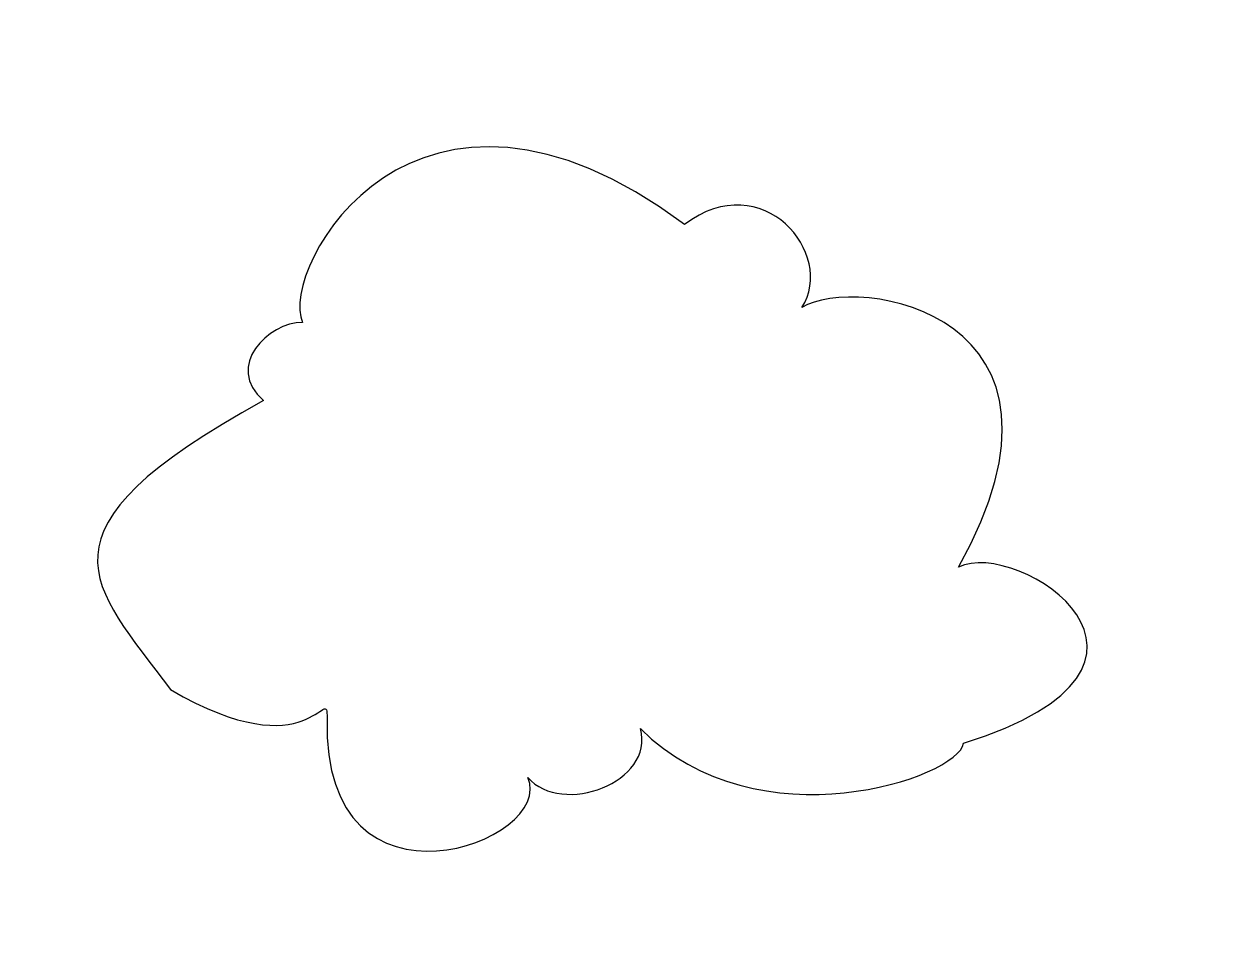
# Model space of a CAD drawing. Header units: centimetres. Extents: x -11.3 to 12.3, y -8.5 to 9.4.
import ezdxf

# ---------------------------------------------------------------- set-up
doc = ezdxf.new("R2010")
doc.units = ezdxf.units.CM
doc.header["$MEASUREMENT"] = 0
doc.layers.add('Camada 1', color=7, linetype='Continuous')

msp = doc.modelspace()

# ---------------------------------------------------------------- linework, layer by layer
at = {"layer": 'Camada 1'}
msp.add_open_spline([(-5.25605, -4.35586), (-5.23814, -3.58738), (-5.54707, -5.42269), (-8.35948, -3.77409), (-8.35948, -3.77409), (-9.90584, -1.6837), (-11.2631, -0.66259), (-6.51682, 1.94774), (-6.51682, 1.94774), (-7.29263, 2.62661), (-6.41985, 3.49939), (-5.74098, 3.49939), (-5.74098, 3.49939), (-6.22591, 4.56624), (-3.51046, 9.41524), (1.82351, 5.43902), (1.82351, 5.43902), (3.37516, 6.60282), (4.82984, 4.85723), (4.15086, 3.7904), (4.15086, 3.7904), (5.21769, 4.46927), (10.06684, 3.69332), (7.25442, -1.34974), (7.25442, -1.34974), (8.41822, -0.76774), (12.29725, -3.28927), (7.35136, -4.84092), (7.35136, -4.84092), (7.25442, -5.51989), (3.27842, -6.87739), (0.95082, -4.54977), (0.95082, -4.54977), (1.24146, -5.6166), (-0.60096, -6.2956), (-1.27983, -5.51989), (-1.27983, -5.51989), (-0.69805, -6.78066), (-5.35302, -8.52601), (-5.25605, -4.35586)], degree=3, knots=[0, 0, 0, 0, 0.09090909, 0.09090909, 0.09090909, 0.09090909, 0.18181818, 0.18181818, 0.18181818, 0.18181818, 0.27272727, 0.27272727, 0.27272727, 0.27272727, 0.36363636, 0.36363636, 0.36363636, 0.36363636, 0.45454545, 0.45454545, 0.45454545, 0.45454545, 0.54545455, 0.54545455, 0.54545455, 0.54545455, 0.63636364, 0.63636364, 0.63636364, 0.63636364, 0.72727273, 0.72727273, 0.72727273, 0.72727273, 0.81818182, 0.81818182, 0.81818182, 0.81818182, 1, 1, 1, 1], dxfattribs=at)

doc.saveas('drawing.dxf')
